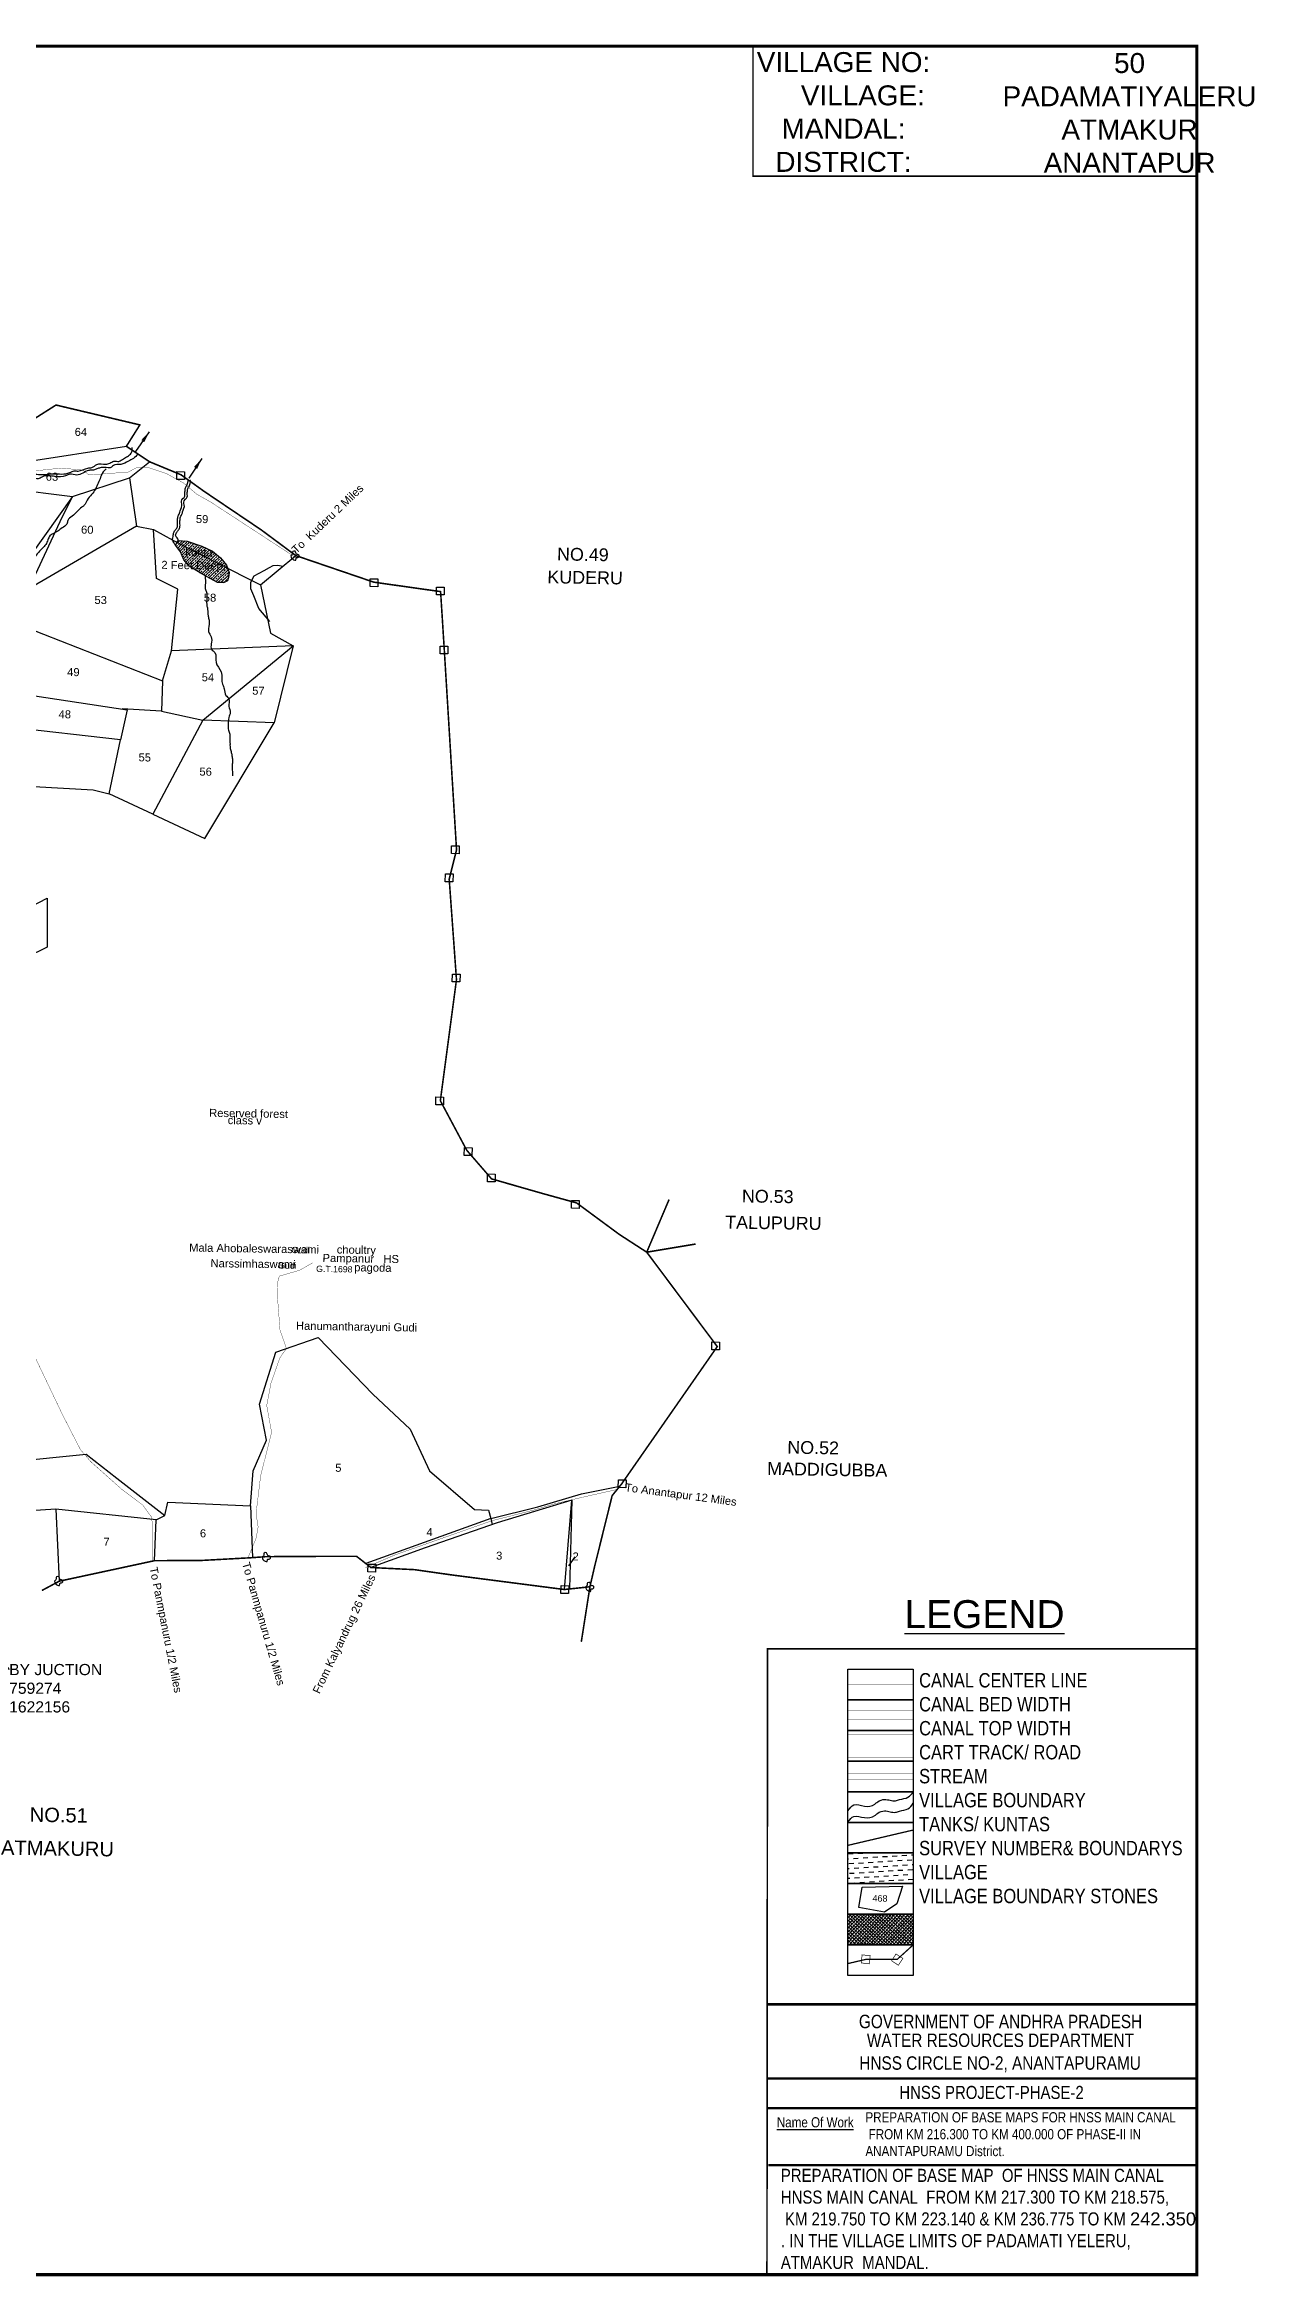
# Model space of a CAD drawing. Header units: feet. Extents: x 744761 to 763303, y 1620064 to 1627037.
# Drawn here: x 759523 to 763303, y 1620064 to 1627037 of the extents above; entities that cross this region are included whole.
import ezdxf
from ezdxf import colors
from ezdxf.entities.mleader import LeaderData, LeaderLine
from ezdxf.enums import TextEntityAlignment as Align
from ezdxf.math import Vec2, Vec3

# ---------------------------------------------------------------- set-up
doc = ezdxf.new("R2010")
doc.units = ezdxf.units.FT
doc.header["$LTSCALE"] = 15
doc.header["$MEASUREMENT"] = 0
doc.linetypes.add('ACAD_ISO02W100', pattern=[15, 12, -3])
doc.linetypes.add('HIDDEN2', pattern=[0.1875, 0.125, -0.0625])
for name, color, linetype in [('CANAL1', 7, 'Continuous'), ('CRDS STONES', 7, 'Continuous'), ('CSMark', 72, 'Continuous'), ('FRAME 025', 7, 'Continuous'), ('HILL', 17, 'Continuous'), ('PAPER SIZE', 10, 'Continuous'), ('PLOT', 7, 'Continuous'), ('PLOT NO', 7, 'Continuous'), ('ROADS', 6, 'Continuous'), ('TABLE', 7, 'Continuous'), ('tank', 4, 'Continuous'), ('TANKS-STREAM', 4, 'Continuous'), ('TEXT', 1, 'Continuous'), ('text2', 7, 'Continuous'), ('TITLEBLOCK', 7, 'Continuous'), ('VILLAGE', 30, 'Continuous'), ('VILLAGE STONES', 240, 'Continuous')]:
    doc.layers.add(name, color=color, linetype=linetype)
doc.layers.add('VILLAGE BOUNDRY', color=5, linetype='HIDDEN2', lineweight=100)
doc.styles.add('A', font='arial.ttf')
doc.styles.add('ARIALN', font='ARIALN.TTF')
doc.styles.get("Standard").update_dxf_attribs({"font": 'arial.ttf'})
doc.linetypes.add('DOTS', pattern='A,1e-06,-3,["●",Standard,S=3,R=0,X=-1.25,Y=-1.25],-3', length=6.000001)
doc.dimstyles.get("Standard").update_dxf_attribs({"dimtxt": 0.18, "dimasz": 0.18, "dimexe": 0.18, "dimexo": 0.0625, "dimgap": 0.09, "dimtad": 0, "dimtih": 1, "dimtoh": 1, "dimdec": 4, "dimzin": 0, "dimdsep": 46, "dimtxsty": 'Standard', "dimcen": 0.09, "dimadec": 0, "dimazin": 0, "dimtfac": 1, "dimtdec": 4, "dimtofl": 0, "dimtmove": 0, "dimatfit": 3, "dimfxl": 1, "dimtolj": 1, "dimtzin": 0, "dimarcsym": 0})
pattern_1 = [(44.0946023, (-7660.576, 49417.927), (-8.49638618, 8.76924333), []), (44.0946023, (-7651.943, 49417.791), (-8.49638618, 8.76924333), [6.105084086, -3.05254204])]

msp = doc.modelspace()

# ---------------------------------------------------------------- hatches: boundary and pattern name
at = {"layer": 'tank'}
h = msp.add_hatch(dxfattribs=at)
h.set_pattern_fill('DASH', color=256, scale=121.505087, angle=3.54054, style=0)
h.set_pattern_definition([(3.5405362, (-11250.077, -75745.31), (14.2212084, 16.09708578), [15.18813582, -15.18813582])])
h.paths.add_polyline_path([(762032.8, 1621386.5), (762236.9, 1621386.5), (762236.9, 1621290.8), (762032.8, 1621290.8)])
at = {"layer": 'TANKS-STREAM'}
h = msp.add_hatch(dxfattribs=at)
h.set_pattern_fill('ANSI33', color=256, scale=48.840673, angle=-0.9054, style=0)
h.set_pattern_definition(pattern_1)
h.paths.add_polyline_path([(759935.8, 1625481.6), (759931.2, 1625472.8), (759946.8, 1625452.4), (759957.5, 1625427.4), (759974.5, 1625406.7), (760008.7, 1625385.9), (760039.8, 1625369), (760063.2, 1625356.3), (760083.4, 1625356), (760093.6, 1625361), (760097.3, 1625371.9), (760099, 1625387.1), (760094.1, 1625401.1)])
h = msp.add_hatch(dxfattribs=at)
h.set_pattern_fill('ANSI33', color=256, scale=48.840673, angle=-0.9054, style=0)
h.set_pattern_definition(pattern_1)
h.paths.add_polyline_path([(760046.8, 1625454.3), (760013.7, 1625469.5), (759968.2, 1625485.8), (759938.8, 1625487.4), (759935.8, 1625481.6), (760094.1, 1625401.1), (760090.7, 1625410.8), (760072.5, 1625433.7)])
at = {"layer": 'VILLAGE', "linetype": 'Continuous'}
h = msp.add_hatch(dxfattribs=at)
h.set_pattern_fill('SACNCR', color=256, scale=81.610896, angle=1.53032, style=0)
h.set_pattern_definition([(46.53031993, (-11250.0766, -75745.3096), (-5.552641114, 5.263678017), []), (46.53031993, (-11244.6684, -75745.165), (-5.552641114, 5.263678017), [0, -7.651021475])])
h.paths.add_polyline_path([(762032.8, 1621195.2), (762236.9, 1621195.2), (762236.9, 1621099.5), (762032.8, 1621099.5)])

# ---------------------------------------------------------------- linework, layer by layer
at = {"layer": 'CANAL1', "color": 1, "linetype": 'HIDDEN2', "ltscale": 100, "const_width": 1}
msp.add_lwpolyline([(762032.8, 1621912.7), (762236.9, 1621912.7)], dxfattribs=at)
at = {"layer": 'CANAL1', "color": 5, "ltscale": 100, "const_width": 1}
for points in [[(762236.9, 1621832), (762032.8, 1621832)], [(762236.9, 1621802), (762032.8, 1621802)]]:
    msp.add_lwpolyline(points, dxfattribs=at)
at = {"layer": 'CANAL1', "color": 1, "ltscale": 100, "const_width": 1}
for points in [[(762236.9, 1621756.3), (762032.8, 1621756.3)], [(762236.9, 1621686.3), (762032.8, 1621686.3)]]:
    msp.add_lwpolyline(points, dxfattribs=at)
at = {"layer": 'CSMark', "color": 5, "const_width": 5}
msp.add_lwpolyline([(761781.5, 1622024.2), (763123.1, 1622024.2), (763123.1, 1620068.6), (761779.7, 1620068.7)], close=True, dxfattribs=at)
at = {"layer": 'FRAME 025', "lineweight": -3, "const_width": 8.16}
for points in [[(761779.9, 1620913.5), (763123.3, 1620913.5)], [(761779.7, 1620681.8), (763123.1, 1620681.8)], [(761779.7, 1620589.1), (763123.1, 1620589.1)], [(761784, 1620411), (763127.4, 1620411)]]:
    msp.add_lwpolyline(points, dxfattribs=at)
at = {"layer": 'HILL'}
msp.add_lwpolyline([(760225.8, 1625234), (760192.4, 1625275.1), (760176.3, 1625314.1), (760167.2, 1625336.3), (760167, 1625357.4), (760177.7, 1625377.4), (760208.6, 1625393.9), (760225.5, 1625403), (760237, 1625409.1), (760251.5, 1625410.7), (760267.1, 1625406.9)], dxfattribs=at)
at = {"layer": 'PAPER SIZE', "color": 5, "const_width": 10}
msp.add_lwpolyline([(744898.5, 1627031.8), (763123.1, 1627031.8), (763123.1, 1620068.6), (744898.5, 1620068.6)], close=True, dxfattribs=at)
at = {"layer": 'PLOT'}
for points in [[(759210.9, 1625674.5), (759609.8, 1625624.5), (759787.3, 1625683.7), (759850.6, 1625733.4)], [(759454.4, 1625731.9), (759778, 1625781.8)], [(759787.3, 1625683.7), (759810, 1625531.9), (759863.1, 1625522.2), (759922.8, 1625488.2), (760151.5, 1625371.9), (760197.1, 1625348.8), (760307.4, 1625440.3)], [(759810, 1625531.9), (759473.6, 1625336.4), (759570.9, 1625547), (759609.8, 1625624.5), (759351.8, 1625263.9), (759277, 1625204.3), (758957.2, 1625348.7), (758999.9, 1625453.4)], [(760197.1, 1625348.8), (760228.2, 1625197.5), (760299.3, 1625158.1), (759919.4, 1625142.6), (759938.5, 1625335), (759872.1, 1625368.7), (759863.1, 1625522.2)], [(759346.5, 1625202.2), (759413.2, 1625235.9), (759891.3, 1625048.7), (759919.4, 1625142.6)], [(759887.7, 1624954.2), (760016.8, 1624925.7), (760299.3, 1625158.1), (760239.5, 1624918), (760016.8, 1624925.7)], [(759891.3, 1625048.7), (759887.7, 1624954.2), (759765.1, 1624961)], [(759177.6, 1624926.5), (759418.7, 1624819.4), (759452.8, 1624712.5), (759488.8, 1624718.9), (759673.7, 1624708), (759724.3, 1624696.2), (759759.8, 1624864.7), (759411.1, 1624904), (759409.9, 1625014.3), (759780.2, 1624958.8), (759759.8, 1624864.7)], [(760016.8, 1624925.7), (759860.3, 1624631.8), (759724.3, 1624696.2)], [(759860.3, 1624631.8), (760023.5, 1624555.9), (760239.5, 1624918)], [(759014.7, 1624188.5), (759198.8, 1624065.3), (759397.4, 1624354.4), (759452.8, 1624329.7), (759530, 1624370.2), (759530.6, 1624217.2), (759399.2, 1624152.6), (759284.2, 1624052.1), (759198.8, 1624065.3)], [(760166.2, 1622471.1), (760174.3, 1622580.6), (760216.2, 1622676.4), (760194.2, 1622789.2), (760244.6, 1622951.3), (760377, 1622997.6), (760547.9, 1622819.8), (760664.4, 1622711.1), (760724.8, 1622580.7), (760865.9, 1622459.8), (760909.5, 1622457.5), (760916.5, 1622431.1), (760526, 1622291)], [(759090.8, 1622586.6), (759414.2, 1622609.1), (759652.5, 1622632.2), (759748.3, 1622557.4), (759898.5, 1622440.6), (759907.4, 1622482.5), (760166.2, 1622471.1), (760171.8, 1622309.2)], [(759558, 1622461.2), (759332.5, 1622446), (759303.8, 1622478.7), (759221, 1622402.4), (759090.8, 1622586.6)], [(759871.6, 1622427.4), (759558, 1622461.2), (759568.1, 1622235.6)], [(761169.8, 1622489.2), (760936.4, 1622418.1)], [(761146.6, 1622209.7), (761169.8, 1622489.2), (761162.5, 1622211.4)], [(759866.1, 1622299.8), (759871.6, 1622427.4), (759898.5, 1622440.6)], [(760936.4, 1622418.1), (760711.7, 1622340.2), (760542.1, 1622278.4)], [(760916.5, 1622431.1), (760921.4, 1622412.9)]]:
    msp.add_lwpolyline(points, dxfattribs=at)
at = {"layer": 'PLOT NO'}
for points in [[(762032.8, 1621960.5), (762236.9, 1621960.5), (762236.9, 1621864.8), (762032.8, 1621864.8)], [(762032.8, 1621864.8), (762236.9, 1621864.8), (762236.9, 1621769.2), (762032.8, 1621769.2)], [(762032.8, 1621769.2), (762236.9, 1621769.2), (762236.9, 1621673.5), (762032.8, 1621673.5)], [(762032.8, 1621673.5), (762236.9, 1621673.5), (762236.9, 1621577.8), (762032.8, 1621577.8)], [(762032.8, 1621577.8), (762236.9, 1621577.8), (762236.9, 1621482.2), (762032.8, 1621482.2)], [(762032.8, 1621482.2), (762236.9, 1621482.2), (762236.9, 1621386.5), (762032.8, 1621386.5)], [(762032.8, 1621386.5), (762236.9, 1621386.5), (762236.9, 1621290.8), (762032.8, 1621290.8)], [(762032.8, 1621290.8), (762236.9, 1621290.8), (762236.9, 1621195.2), (762032.8, 1621195.2)], [(762032.8, 1621195.2), (762236.9, 1621195.2), (762236.9, 1621099.5), (762032.8, 1621099.5)], [(762032.8, 1621099.5), (762236.9, 1621099.5), (762236.9, 1621003.8), (762032.8, 1621003.8)]]:
    msp.add_lwpolyline(points, close=True, dxfattribs=at)
msp.add_lwpolyline([(762067, 1621216.5), (762077.5, 1621279.6), (762203.4, 1621282.4), (762185.2, 1621227.1), (762147.2, 1621201.8), (762067, 1621216.5)], dxfattribs=at)
at = {"layer": 'PLOT NO', "color": 4}
for points in [[(762032.8, 1621518.6), (762051.6, 1621536.7), (762084.3, 1621532.8), (762116.4, 1621538.9), (762125.8, 1621546.6), (762147.4, 1621553.9), (762164.4, 1621551.1), (762181.2, 1621549.3), (762193.9, 1621553.4), (762220.3, 1621560.5), (762236.9, 1621577.8)], [(762032.8, 1621482.8), (762051.6, 1621500.8), (762084.3, 1621497), (762116.4, 1621503.1), (762125.8, 1621510.7), (762147.4, 1621518.1), (762164.4, 1621515.3), (762181.2, 1621513.5), (762193.9, 1621517.6), (762220.3, 1621524.7), (762236.9, 1621542)]]:
    msp.add_spline(points, degree=3, dxfattribs=at)
at = {"layer": 'ROADS', "linetype": 'DOTS', "ltscale": 0.5, "const_width": 1}
for points in [[(760307.9, 1625433.6), (760250, 1625471.4), (760170.1, 1625523.6), (760041.3, 1625607.7), (759997.8, 1625632.1), (759957.5, 1625666.5), (759904.2, 1625696), (759843, 1625716.5), (759810.4, 1625715.3), (759783.9, 1625701.3), (759660.8, 1625692.1), (759641.9, 1625708.4), (759569.8, 1625713.2), (759434.9, 1625699), (759318.4, 1625714.5), (759250.5, 1625745.1), (759199.8, 1625786.9), (759155.9, 1625847.7), (759100.6, 1625892.5), (759019.2, 1625933.7), (758996.3, 1625945.3), (758980.6, 1625953.3)], [(759461, 1623001.8), (759579.3, 1622754.1), (759634.4, 1622646.8), (759667.1, 1622608.8), (759714.2, 1622566.8), (759765.3, 1622521.3), (759829, 1622473.7), (759856.6, 1622435.9), (759860, 1622407.6), (759859.6, 1622298.4)], [(762032.8, 1621615.7), (762236.9, 1621615.7)]]:
    msp.add_lwpolyline(points, dxfattribs=at)
at = {"layer": 'ROADS', "linetype": 'HIDDEN2', "ltscale": 10, "const_width": 1}
for points in [[(760359.8, 1623230.2), (760319.2, 1623207.3), (760256.7, 1623189.1), (760252.4, 1623179.1), (760249.7, 1623154.5), (760250.6, 1623117.8), (760258.1, 1623020.2), (760269.7, 1622987.1), (760278.1, 1622963), (760257.6, 1622933.5), (760229.8, 1622854.5), (760216.6, 1622784.6), (760225.5, 1622735.5), (760231.8, 1622700.7), (760211.6, 1622620.7), (760197.6, 1622565.2), (760187.7, 1622484.2), (760183.2, 1622446.8), (760189.7, 1622405.6), (760183.5, 1622370.3), (760157.8, 1622308.4)], [(760918.4, 1622424.1), (761050.7, 1622457.8), (761120.5, 1622478.6), (761189.8, 1622494.9), (761309.3, 1622521.9)], [(760525.1, 1622278.2), (760617.7, 1622317.9), (760894.3, 1622415.6), (760918.4, 1622424.1)], [(762032.8, 1621635.7), (762236.9, 1621635.7)]]:
    msp.add_lwpolyline(points, dxfattribs=at)
at = {"layer": 'TANKS-STREAM'}
msp.add_lwpolyline([(759938.8, 1625487.4), (759968.2, 1625485.8), (760013.7, 1625469.5), (760046.8, 1625454.3), (760072.5, 1625433.7), (760090.7, 1625410.8), (760099, 1625387.1), (760097.3, 1625371.9), (760093.6, 1625361), (760083.4, 1625356), (760063.2, 1625356.3), (760039.8, 1625369), (760008.7, 1625385.9), (759974.5, 1625406.7), (759957.5, 1625427.4), (759946.8, 1625452.4), (759931.2, 1625472.8), (759938.8, 1625487.4)], dxfattribs=at)
for points in [[(755759.2, 1624182.6), (755788, 1624188.8), (755797.7, 1624193.6), (755801.2, 1624204.3), (755802.9, 1624230.7), (755804.5, 1624244.5), (755808.7, 1624268.9), (755810.6, 1624290.2), (755815.2, 1624308.4), (755816.4, 1624329.2), (755822.7, 1624352.3), (755822.4, 1624369), (755829, 1624411.5), (755846.5, 1624439.5), (755855.7, 1624458.2), (755858.1, 1624470.1), (755894.6, 1624540.9), (755901.4, 1624560.8), (755902.7, 1624577.2), (755913.3, 1624612.6), (755917.9, 1624629.3), (755926.9, 1624651.2), (755937.2, 1624657.3), (755949.5, 1624662.7), (755958.5, 1624666.4), (755967.7, 1624668.4), (755987.7, 1624672.7), (755999.1, 1624677.9), (756009.7, 1624680.7), (756031.6, 1624686.9), (756044.5, 1624684.5), (756060.5, 1624686.2), (756070.5, 1624686.3), (756084.2, 1624684.2), (756092.8, 1624681.6), (756109, 1624680.6), (756134.3, 1624676.1), (756150.3, 1624678), (756158.1, 1624680.6), (756171.4, 1624682.5), (756188.1, 1624699), (756240.3, 1624712.6), (756256.1, 1624702.8), (756265.7, 1624698.9), (756276.3, 1624670.4), (756281.2, 1624653.9), (756289.6, 1624646.4), (756296, 1624641.7), (756307.3, 1624638.5), (756318.8, 1624634.6), (756334.1, 1624631.1), (756342.8, 1624630.7), (756356.8, 1624631.5), (756379.8, 1624629.8), (756394.1, 1624631), (756396.8, 1624631.4), (756448.4, 1624646.6), (756455.3, 1624652.9), (756459.2, 1624664.6), (756477.3, 1624677.9), (756483.5, 1624691.7), (756494.9, 1624696.8), (756503.1, 1624706.4), (756514.1, 1624717.8), (756524, 1624727.1), (756532.8, 1624754.7), (756536.6, 1624773), (756542.2, 1624782), (756545.7, 1624797.9), (756549.1, 1624812.7), (756564.3, 1624829.4), (756568.5, 1624838.5), (756581.1, 1624844.6), (756594.7, 1624856.9), (756605.4, 1624864.6), (756618, 1624874.1), (756624.6, 1624884), (756631.9, 1624898.4), (756646.6, 1624909), (756665.4, 1624921.1), (756694.7, 1624923.1), (756699.1, 1624926.3), (756707.8, 1624928.3), (756720.6, 1624922.5), (756727, 1624916.2), (756734.7, 1624907.7), (756746.9, 1624892.1), (756750.5, 1624883.1), (756753.6, 1624872.8), (756757.3, 1624864.7), (756769.7, 1624851), (756778.8, 1624837.2), (756796, 1624831.3), (756810, 1624828.6), (756821.3, 1624827.6), (756834.8, 1624826.6), (756860.7, 1624824.3), (756871.5, 1624825.5), (756877.2, 1624827.8), (756886.7, 1624830.9), (756896.2, 1624832.6), (756921.6, 1624846.4), (756937.9, 1624852.9), (756955.3, 1624862.8), (756979.6, 1624878.6), (757000.3, 1624888.8), (757021, 1624896), (757051.8, 1624906.2), (757077.1, 1624919.3), (757089.1, 1624922.6), (757103.7, 1624924.5), (757131, 1624927.6), (757132.1, 1624927.6), (757160.7, 1624918.4), (757177.3, 1624912), (757219.9, 1624906.4), (757232.5, 1624904.1), (757270.3, 1624901.9), (757280.3, 1624901.7), (757305.9, 1624913.4), (757312.1, 1624917.1), (757329.1, 1624931.4), (757337.1, 1624955.7), (757348.4, 1624968.5), (757356.9, 1624975.1), (757369, 1624994.1), (757381.4, 1625007.6), (757389.6, 1625015.1), (757396.8, 1625038.8), (757412, 1625052.8), (757418.9, 1625060.2), (757423.8, 1625071.6), (757433.1, 1625078.6), (757443, 1625080.1), (757452.2, 1625082.7), (757464.1, 1625084.9), (757473.7, 1625084.8), (757485.5, 1625081.2), (757496, 1625079), (757511, 1625080.1), (757526.9, 1625079.2), (757539.8, 1625075.9), (757552, 1625073.3), (757570, 1625072.4), (757609.8, 1625062.2), (757628.9, 1625061.6), (757656.8, 1625068.3), (757679, 1625071), (757690.2, 1625073.5), (757724.5, 1625093.3), (757754.3, 1625105.8), (757766.7, 1625118.5), (757787.6, 1625126.3), (757810.8, 1625134.4), (757828.6, 1625144), (757852.2, 1625162.5), (757879.5, 1625170.9), (757895.9, 1625179.5), (757909.3, 1625187.1), (757922.3, 1625190.3), (757937.8, 1625202.6), (757952, 1625202.7), (757980.8, 1625213.1), (758004, 1625214), (758017.8, 1625211.7), (758039.2, 1625208.7), (758052.5, 1625210.5), (758073.1, 1625204.1), (758082.5, 1625197.1), (758084.1, 1625187.3), (758081.1, 1625171), (758079.9, 1625161.9), (758086.2, 1625147.5), (758086.3, 1625135), (758080.9, 1625118.8), (758081.8, 1625107.5), (758081.8, 1625089.5), (758079.3, 1625077), (758093.1, 1625049.4), (758094.3, 1625016.1), (758106.6, 1624998), (758110.8, 1624982.3), (758118.1, 1624975.7), (758130.6, 1624965.3), (758143, 1624954.8), (758144.5, 1624945.2), (758147.1, 1624933.3), (758151.7, 1624926.4), (758164.8, 1624917.8), (758170.8, 1624909.2), (758175.7, 1624896.9), (758184.2, 1624876.7), (758202.4, 1624867.9), (758211.6, 1624866.1), (758226.7, 1624852.6), (758237.7, 1624842.3), (758249.1, 1624843.6), (758266.6, 1624833.8), (758281.8, 1624826.8), (758292.5, 1624819.9), (758309.1, 1624816.2), (758332.9, 1624813.4), (758345.4, 1624811.2), (758364, 1624804.5), (758376.9, 1624800.9), (758391.6, 1624806.7), (758407.9, 1624810.6), (758420.4, 1624826.7), (758444, 1624819.4), (758452.1, 1624814.8), (758472, 1624807), (758484.8, 1624802.8), (758491.2, 1624799.3), (758499.7, 1624794.4), (758512.5, 1624792.8), (758522.1, 1624795.4), (758537, 1624792.8), (758544.8, 1624794.4), (758556.5, 1624798.6), (758569.1, 1624820.4), (758578.7, 1624826.1), (758587.6, 1624849.5), (758590.5, 1624861.7), (758608.5, 1624881.5), (758616.9, 1624897.3), (758621.9, 1624912.8), (758637.5, 1624931.9), (758651.9, 1624960.4), (758668.4, 1624970.3), (758676.2, 1624990.9), (758693.1, 1625006.2), (758702.9, 1625023.7), (758711.2, 1625037.2), (758732.8, 1625062.2), (758749, 1625079.9), (758754.1, 1625098.1), (758758.6, 1625106.9), (758770.2, 1625127.8), (758785, 1625141.4), (758801.6, 1625176.4), (758812.2, 1625184.7), (758822.8, 1625204.9), (758827, 1625216.8), (758842, 1625241.3), (758844.3, 1625255.2), (758850.9, 1625265.6), (758869.7, 1625287.6), (758876.5, 1625307.2), (758878.8, 1625324.4), (758890.2, 1625339.9), (758896.9, 1625354), (758901.6, 1625372.6), (758907.3, 1625388.1), (758921.4, 1625401.8), (758921.5, 1625424.8), (758937.8, 1625447.3), (758955.8, 1625466.3), (758968.3, 1625485.8), (758987.9, 1625499.8), (759001.3, 1625526.3), (759020.3, 1625545.7), (759030.4, 1625560.8), (759038.1, 1625570.2), (759049.1, 1625581.9), (759063.5, 1625591.5), (759076.7, 1625603.5), (759084.7, 1625617.7), (759098.8, 1625629), (759111.9, 1625640.6), (759118.2, 1625649.4), (759139.1, 1625657.8), (759160.8, 1625674.8), (759171.2, 1625682.3), (759188.7, 1625697.7), (759207.2, 1625704.2), (759214.6, 1625703.3), (759229.9, 1625704.6), (759279.6, 1625707.2), (759304.3, 1625703.7), (759325.7, 1625702.4), (759354.6, 1625702.9), (759378.8, 1625703.2), (759392.3, 1625702), (759407.3, 1625699.7), (759423.5, 1625697.8), (759434.4, 1625699), (759454.9, 1625694.6), (759480.7, 1625695.5), (759493.6, 1625695), (759503.5, 1625693.8), (759524.2, 1625694.1), (759548.4, 1625695.8), (759601.5, 1625699.7), (759614.8, 1625704.9), (759627, 1625704.4), (759657.6, 1625713.8), (759670.5, 1625715.3), (759685.6, 1625724.9), (759713.5, 1625725.8), (759726.2, 1625729.3), (759738.5, 1625734.9), (759754.8, 1625734.7), (759769.2, 1625742.9), (759781.5, 1625750.2), (759793.2, 1625760.2), (759796.6, 1625778.5)], [(759814.3, 1625757.6), (759799.8, 1625743.7), (759784.6, 1625735.5), (759760.3, 1625725.1), (759737.3, 1625721.8), (759731.9, 1625716.9), (759708.7, 1625715.8), (759698.9, 1625715.3), (759688.4, 1625711.9), (759678.2, 1625708.2), (759664.2, 1625706.7), (759659.8, 1625706.1), (759623.1, 1625691.8), (759601.2, 1625694.8), (759588, 1625689.4), (759555, 1625687.2), (759515.4, 1625686.4), (759502, 1625679.8), (759484.5, 1625683.9), (759469, 1625684.7), (759458.3, 1625684), (759428.8, 1625690.8), (759404.4, 1625688.8), (759374.2, 1625697.3), (759346.7, 1625698), (759308.8, 1625695.6), (759255.6, 1625696.2), (759238.9, 1625695), (759216.6, 1625694.4), (759188.2, 1625685.1), (759175.9, 1625677.9), (759158, 1625663.2), (759148.3, 1625652.3), (759131.2, 1625643.4), (759123.8, 1625626), (759102.3, 1625615.7), (759092, 1625606.3), (759087.1, 1625594.2), (759070, 1625584.7), (759056.5, 1625570.1), (759045.7, 1625559.7), (759038.7, 1625551.4), (758994.5, 1625494.5), (758985.2, 1625480.2), (758969.8, 1625469.1), (758958.1, 1625451), (758944.9, 1625433), (758932.4, 1625411.2), (758922.8, 1625375.7), (758915, 1625365.2), (758903.3, 1625347.2), (758891.4, 1625319.6), (758879, 1625302.4), (758871.9, 1625285), (758859.9, 1625248), (758852.9, 1625234.5), (758841.9, 1625214.2), (758823.4, 1625197.8), (758818.5, 1625175.8), (758803.8, 1625159.4), (758791.4, 1625142.9), (758758.5, 1625083.1), (758742, 1625053), (758729.6, 1625033.4), (758711.7, 1625009.4), (758697.1, 1624997.5), (758669.2, 1624961.5), (758657.6, 1624947.3), (758641.1, 1624912.7), (758629.5, 1624902.2), (758618.6, 1624885), (758610.7, 1624866.1), (758601.4, 1624851.8), (758590.1, 1624821.2), (758571.6, 1624800.2), (758563.9, 1624792), (758551.6, 1624786.1), (758541.7, 1624785.5), (758531.1, 1624785.7), (758521.2, 1624784.3), (758502.9, 1624782.3), (758490.8, 1624785.5), (758472.7, 1624789.6), (758462.9, 1624793.6), (758450.8, 1624802.1), (758428.9, 1624808.5), (758415.2, 1624804.2), (758408.8, 1624787.6), (758394.2, 1624776.4), (758393.9, 1624757.5), (758391.3, 1624733.2), (758388.9, 1624725.7), (758379.3, 1624695.5), (758382, 1624675.7), (758365, 1624615.6), (758358.3, 1624573.9), (758355.8, 1624560.3), (758344.8, 1624538.5), (758340.8, 1624522.6), (758324.3, 1624488.7), (758317.1, 1624463), (758304, 1624453.4), (758292.3, 1624433.8), (758277.6, 1624417.4), (758248.4, 1624394.3), (758238.8, 1624371.8), (758222.2, 1624368.8), (758217.8, 1624358.2), (758208, 1624347.7), (758198.8, 1624336.7), (758185.3, 1624324.1), (758166.5, 1624316.5), (758158.3, 1624300.6), (758148, 1624295.5), (758138.3, 1624287.6), (758131.8, 1624282.4), (758109.3, 1624273.7), (758099.1, 1624265.9), (758082.9, 1624252.3), (758076.9, 1624247.1), (758068.3, 1624238.1), (758060.1, 1624228.7), (758049.3, 1624217.7), (758042.7, 1624204.5), (758029.2, 1624200.6), (758018.8, 1624183.8), (758010.7, 1624180.7), (758009.5, 1624172.2), (758002.5, 1624165.9), (757981.3, 1624140.2), (757979.5, 1624126.3), (757969.8, 1624118.5), (757955.1, 1624101.2), (757948.5, 1624088), (757942.5, 1624075.3), (757934.3, 1624067.4), (757927.8, 1624058.5), (757918.4, 1624040.8), (757903.7, 1624022.4), (757897.1, 1624013.5), (757882.8, 1623985.5), (757874.1, 1623971.8), (757866.4, 1623954.8), (757859.2, 1623937.9), (757851.5, 1623927.9), (757851.7, 1623908.4), (757846.7, 1623894.7), (757838, 1623881.5), (757825.7, 1623848.7), (757824.2, 1623819.9), (757822.5, 1623810.9), (757814.9, 1623801.5), (757814.6, 1623785), (757812.6, 1623758.4), (757809.2, 1623744), (757819.7, 1623704.6), (757815.7, 1623685.5), (757816.6, 1623674.3), (757822.1, 1623654.5), (757822.2, 1623629), (757825.2, 1623612.9), (757829.2, 1623596.4), (757832.5, 1623574.3), (757835, 1623563.1), (757839.1, 1623550.8), (757833.6, 1623506.1), (757831.2, 1623492.3), (757825.7, 1623480.2), (757808.3, 1623455.4), (757797.4, 1623440.7), (757790.3, 1623432.8), (757774.8, 1623399.7), (757765.1, 1623391.8), (757758.6, 1623383.4), (757750.4, 1623371.3), (757735.2, 1623356.1), (757720.1, 1623340.9), (757708.6, 1623324.1), (757696.6, 1623307.2), (757680.3, 1623289.4), (757666.5, 1623257.9), (757663, 1623241.4), (757649.5, 1623229.9), (757640.8, 1623216.7), (757634.7, 1623201.4), (757608.6, 1623171.5), (757605.2, 1623156.1), (757594.2, 1623136.5), (757589.8, 1623127.6), (757578.4, 1623115), (757576.1, 1623103.3), (757562, 1623087), (757550.9, 1623064.5), (757532.9, 1623039.2), (757528.9, 1623025.4), (757510.9, 1622995.9), (757501.2, 1622990.2), (757481.8, 1622977.7), (757466.7, 1622963.6), (757453.2, 1622951.5), (757448.7, 1622943.9), (757444.2, 1622927), (757433.9, 1622913.8), (757423.4, 1622891.6), (757414.1, 1622876.9), (757409.3, 1622846.1), (757400.4, 1622820.6), (757396.5, 1622807.9), (757391.3, 1622786.2), (757386.7, 1622766.7), (757387.9, 1622741.6), (757383.2, 1622708.7), (757381.7, 1622684.2), (757383.5, 1622662.9), (757387.4, 1622638.3), (757393.6, 1622624.9), (757400.1, 1622599.8), (757402.4, 1622576.9), (757377.8, 1622569.8), (757366.6, 1622573.7), (757342.1, 1622574.1), (757329.2, 1622568.5), (757304.6, 1622560.9), (757289.2, 1622536.3), (757263.3, 1622518.6), (757241.1, 1622496), (757223.8, 1622481.4), (757199.1, 1622470.1), (757170.2, 1622462), (757129.8, 1622469), (757121.2, 1622499), (757121.5, 1622546.9), (757112, 1622551.8), (757111.1, 1622552.4), (757094, 1622547.3), (757070.1, 1622549.8), (757054, 1622545.8), (757033.1, 1622540.8), (757004.2, 1622530.1), (756985.5, 1622527.7), (756965, 1622512.1), (756935.5, 1622499.2), (756917.6, 1622483.5), (756897.1, 1622466.3), (756876.6, 1622448), (756770.5, 1622401), (756762.3, 1622388.5), (756745, 1622384.8), (756729.5, 1622372.5), (756698.1, 1622365), (756686, 1622351.9), (756666.5, 1622338.3), (756658.4, 1622333.1), (756658.9, 1622319.2), (756657.4, 1622307.2), (756659.7, 1622289.3), (756661.4, 1622266.7), (756663, 1622246.1), (756669.3, 1622220.8), (756676.3, 1622202.1), (756685.9, 1622175.1), (756688.2, 1622156.4), (756704.6, 1622140.9), (756714.8, 1622113.5), (756719.3, 1622102.2), (756726.2, 1622078.2), (756735.2, 1622059.5), (756746.1, 1622036.1), (756760.9, 1622006)], [(759714.8, 1625711.6), (759703.5, 1625698.5), (759695.8, 1625680.2), (759692, 1625671.4), (759673, 1625635.6), (759658.7, 1625618.9), (759645.1, 1625596.3), (759638.4, 1625591.2), (759608.5, 1625563), (759595, 1625549.9), (759591.9, 1625538.9), (759576.9, 1625526.7), (759564.2, 1625516.6), (759538.9, 1625501.5), (759532.8, 1625489.4), (759525.9, 1625474.8), (759516.1, 1625463.9), (759503.4, 1625450.1), (759489.1, 1625433.4), (759473.2, 1625409.3), (759448.8, 1625358.2), (759435, 1625323), (759428.2, 1625312.1), (759410.8, 1625282.9), (759399.5, 1625268.3), (759391.1, 1625247.1), (759381.9, 1625228.1), (759375, 1625209.8), (759352.3, 1625179.4), (759343.9, 1625161.2), (759337.8, 1625148), (759317.3, 1625111.5), (759309.6, 1625094.7), (759296.9, 1625077.9), (759280.3, 1625058.3), (759271.2, 1625040.1), (759266.5, 1625026.1), (759252.9, 1625005), (759246.1, 1624993.3), (759217.5, 1624956.9), (759212.9, 1624944.5), (759197.5, 1624911), (759195.7, 1624887.5), (759185.1, 1624869.2), (759180.5, 1624856.8), (759178.7, 1624840.6), (759170.2, 1624812), (759166.2, 1624795.2), (759160.9, 1624783.5)], [(759931.2, 1625472.8), (759925.9, 1625481.4), (759922.8, 1625488.2), (759924.7, 1625504.4), (759927.3, 1625514.9), (759933.8, 1625523.6), (759937.9, 1625533.9), (759938, 1625542.6), (759938.2, 1625555), (759940.8, 1625566.5), (759944.3, 1625572.8), (759946.5, 1625579.7), (759951.5, 1625602), (759949.8, 1625610.3), (759960.7, 1625626.3), (759960.9, 1625634), (759961.6, 1625646), (759962.5, 1625652.2), (759968.3, 1625662.6), (759969.9, 1625677.6), (759969.4, 1625676.9)], [(760024.2, 1625377.4), (760024.6, 1625348.3), (760024.5, 1625337.2), (760028.8, 1625325.9), (760029.3, 1625313.3), (760029.1, 1625298.4), (760028.9, 1625288.7), (760031, 1625276.7), (760032.3, 1625265.5), (760032.9, 1625256.6), (760034.9, 1625244.6), (760037, 1625232.7), (760034.3, 1625205.9), (760038.6, 1625194.7), (760043, 1625186.4), (760043.3, 1625164.1), (760044, 1625147.7), (760054.9, 1625137.1), (760058.1, 1625106.5), (760074.1, 1625076.8), (760076, 1625055.9), (760078.7, 1625038), (760083.7, 1625023.7), (760089.3, 1625003.5), (760098.2, 1624992.7), (760098.5, 1624969.1), (760102.6, 1624949.7), (760097.9, 1624934.1), (760096.1, 1624910.6), (760095.9, 1624898.7), (760100.1, 1624885.2), (760101.4, 1624871.8), (760101.8, 1624850.9), (760102.4, 1624837.5), (760105.9, 1624824.8), (760108, 1624814.3), (760109.3, 1624802.4), (760109, 1624788.3), (760108.8, 1624774.8), (760109.4, 1624765.2), (760110, 1624751.7)]]:
    msp.add_spline(points, degree=3, dxfattribs=at)
msp.add_open_spline([(759938.8, 1625487.4), (759939.3, 1625488.2), (759941.1, 1625493), (759928.7, 1625499.9), (759934.3, 1625512.8), (759941.7, 1625520.3), (759946, 1625530.2), (759945.3, 1625541), (759945.3, 1625551.9), (759946.9, 1625562.5), (759952.1, 1625569.8), (759954.8, 1625582), (759962.1, 1625594.2), (759953.8, 1625611.5), (759969.9, 1625619), (759967.7, 1625632.7), (759969, 1625640.9), (759969.5, 1625651.8), (759976.9, 1625656.8), (759980.2, 1625678.8), (759977, 1625674.2), (759976.8, 1625674)], degree=3, knots=[20.666271, 20.666271, 20.666271, 20.666271, 23.690288, 37.889328, 49.016714, 60.117556, 71.400241, 80.387778, 93.094284, 105.129801, 112.478606, 119.930167, 143.344206, 152.009659, 171.829539, 179.702925, 192.006642, 198.390231, 210.660419, 226.031565, 226.893513, 226.893513, 226.893513, 226.893513], dxfattribs=at)
at = {"layer": 'text2'}
for points in [[(760916.5, 1622431.1), (761063.6, 1622468.1), (761200.5, 1622508.5), (761319.9, 1622532.5)], [(761179.7, 1622312.2), (761159.1, 1622283.8)]]:
    msp.add_lwpolyline(points, dxfattribs=at)
at = {"layer": 'VILLAGE BOUNDRY', "lineweight": -2, "ltscale": 15, "const_width": 4.88}
for points in [[(759473.4, 1625857), (759558.1, 1625910.7), (759820.1, 1625848.6), (759778, 1625781.8), (759850.6, 1625733.4), (759949, 1625692.6), (760020.5, 1625641.2), (760199.8, 1625520.3), (760307.4, 1625440.3), (760551.1, 1625357.2), (760759.9, 1625327.7), (760771.4, 1625146.1), (760809.7, 1624520.7), (760786.8, 1624429.1), (760809.5, 1624115.4), (760759.1, 1623736.9), (760841.7, 1623582.1), (760919.2, 1623492.7), (761084.1, 1623445.5), (761185, 1623417.6), (761318.2, 1623319.3), (761404, 1623263.7), (761404, 1623263.7), (761624.4, 1622968.8), (761325.2, 1622539.1), (761296, 1622503.1), (761241.3, 1622282.3), (761226.5, 1622218.2), (761226.5, 1622218.2), (761146.6, 1622209.7), (760797.1, 1622254.9), (760678.7, 1622271.7), (760542.1, 1622278.4), (760497.2, 1622313.5), (760330, 1622313.1), (760212.7, 1622312.3), (760171.8, 1622309.2), (760012.9, 1622300.5), (759866.1, 1622299.8), (759568.1, 1622235.6), (759514.1, 1622206.7)], [(759473.4, 1625857), (759558.1, 1625910.7), (759820.1, 1625848.6), (759778, 1625781.8), (759850.6, 1625733.4), (759949, 1625692.6), (760020.5, 1625641.2), (760199.8, 1625520.3), (760307.4, 1625440.3), (760551.1, 1625357.2), (760759.9, 1625327.7), (760771.4, 1625146.1), (760809.7, 1624520.7), (760786.8, 1624429.1), (760809.5, 1624115.4), (760759.1, 1623736.9), (760841.7, 1623582.1), (760919.2, 1623492.7), (761084.1, 1623445.5), (761185, 1623417.6), (761318.2, 1623319.3), (761404, 1623263.7), (761404, 1623263.7), (761624.4, 1622968.8), (761325.2, 1622539.1), (761296, 1622503.1), (761241.3, 1622282.3), (761226.5, 1622218.2), (761226.5, 1622218.2), (761146.6, 1622209.7), (760797.1, 1622254.9), (760678.7, 1622271.7), (760542.1, 1622278.4), (760497.2, 1622313.5), (760330, 1622313.1), (760212.7, 1622312.3), (760171.8, 1622309.2), (760012.9, 1622300.5), (759866.1, 1622299.8), (759568.1, 1622235.6), (759514.1, 1622206.7)], [(761404, 1623263.7), (761473.9, 1623428.4)], [(761404, 1623263.7), (761556.6, 1623289.1)], [(761226.5, 1622218.2), (761199.6, 1622046.3)]]:
    msp.add_lwpolyline(points, dxfattribs=at)
at = {"layer": 'VILLAGE BOUNDRY'}
msp.add_lwpolyline([(761404, 1623263.7), (761404, 1623263.7)], dxfattribs=at)
at = {"layer": 'VILLAGE BOUNDRY', "linetype": 'ACAD_ISO02W100', "ltscale": 2, "const_width": 4}
for points in [[(762032.8, 1621410.3), (762236.9, 1621458.2)], [(762032.8, 1621040.9), (762089.3, 1621054.2), (762186.9, 1621054.2), (762236.9, 1621099.5)]]:
    msp.add_lwpolyline(points, dxfattribs=at)
at = {"layer": 'VILLAGE STONES', "color": 5, "const_width": 5}
msp.add_lwpolyline([(763123.1, 1627031.8), (761736.1, 1627031.8), (761736.1, 1626625.5), (763123.1, 1626625.5)], close=True, dxfattribs=at)
at = {"layer": 'VILLAGE STONES'}
for points in [[(759936.1, 1625702.7), (759960, 1625702.3), (759959.6, 1625677.9), (759935.7, 1625678.2)], [(760539.9, 1625367.8), (760563.8, 1625367.4), (760563.4, 1625343), (760539.5, 1625343.4)], [(760747.6, 1625342), (760771.5, 1625341.7), (760771.1, 1625317.2), (760747.2, 1625317.6)], [(760758.8, 1625157.7), (760782.8, 1625157.3), (760782.4, 1625132.9), (760758.4, 1625133.3)], [(760793.9, 1624533.4), (760817.8, 1624533), (760817.4, 1624508.6), (760793.5, 1624509)], [(760774.9, 1624445.8), (760798.9, 1624445.4), (760798.5, 1624421), (760774.5, 1624421.3)], [(760796.9, 1624132.8), (760820.8, 1624132.4), (760820.4, 1624108), (760796.5, 1624108.4)], [(760745.4, 1623748.7), (760769.3, 1623748.3), (760768.9, 1623723.9), (760745, 1623724.3)], [(760834.2, 1623590.5), (760858.1, 1623590.1), (760857.7, 1623565.7), (760833.8, 1623566.1)], [(760906.7, 1623508.3), (760930.6, 1623507.9), (760930.2, 1623483.5), (760906.3, 1623483.8)], [(761169.1, 1623425.5), (761193, 1623425.1), (761192.7, 1623400.7), (761168.7, 1623401.1)], [(761607.6, 1622983.3), (761631.5, 1622982.9), (761631.2, 1622958.5), (761607.2, 1622958.9)], [(761315.5, 1622552.7), (761339.5, 1622552.3), (761339.1, 1622527.9), (761315.2, 1622528.3)], [(760533.2, 1622289.1), (760557.2, 1622288.7), (760556.8, 1622264.3), (760532.9, 1622264.7)], [(761136.4, 1622221.9), (761160.4, 1622221.5), (761160, 1622197.1), (761136, 1622197.5)]]:
    msp.add_lwpolyline(points, close=True, dxfattribs=at)
at = {"layer": 'VILLAGE STONES', "const_width": 2.03}
for points in [[(762077, 1621068.2), (762102.3, 1621065.4), (762099.5, 1621040.1), (762074.3, 1621042.9)], [(762169.1, 1621049.5), (762182.9, 1621070.8), (762204.3, 1621057), (762190.5, 1621035.7)]]:
    msp.add_lwpolyline(points, close=True, dxfattribs=at)
at = {"layer": 'VILLAGE STONES'}
for points in [[(760291.6, 1625439.7), (760296.1, 1625444.1), (760298.2, 1625452.8), (760305, 1625453.7), (760309.8, 1625444.8), (760317.5, 1625441.8), (760314, 1625434), (760309.6, 1625434.1), (760307, 1625426.3), (760300.7, 1625427.4), (760294.4, 1625432.4), (760291.6, 1625439.7)], [(760202.1, 1622310.6), (760206.6, 1622314.9), (760208.7, 1622323.6), (760215.5, 1622324.5), (760220.3, 1622315.6), (760228, 1622312.6), (760224.5, 1622304.8), (760220.1, 1622304.9), (760217.5, 1622297.1), (760211.2, 1622298.2), (760204.9, 1622303.2), (760202.1, 1622310.6)], [(759553.2, 1622235.8), (759557.7, 1622240.2), (759559.8, 1622248.9), (759566.6, 1622249.8), (759571.4, 1622240.9), (759579.1, 1622237.9), (759575.6, 1622230.1), (759571.2, 1622230.2), (759568.6, 1622222.4), (759562.3, 1622223.5), (759556, 1622228.5), (759553.2, 1622235.8)], [(761212.7, 1622217.4), (761217.2, 1622221.7), (761219.3, 1622230.5), (761226.2, 1622231.4), (761230.9, 1622222.5), (761238.7, 1622219.4), (761235.1, 1622211.7), (761230.7, 1622211.8), (761228.2, 1622204), (761221.8, 1622205.1), (761215.6, 1622210), (761212.7, 1622217.4)]]:
    msp.add_spline(points, degree=3, dxfattribs=at)

# ---------------------------------------------------------------- texts
at = {"layer": 'PLOT NO'}
for s, height, rotation, p in [('64', 25, 359.0946, (759635.9, 1625826.6)), ('63', 25, 359.0946, (759545.5, 1625686.7)), ('60', 25, 359.0946, (759655.9, 1625521.2)), ('59', 25, 359.0946, (760014.7, 1625554.4)), ('58', 25, 359.0946, (760039.4, 1625308.9)), ('53', 25, 359.0946, (759697.7, 1625301.5)), ('49', 25, 359.0946, (759612.4, 1625076.3)), ('54', 25, 359.0946, (760032.9, 1625059.9)), ('57', 25, 359.0946, (760190.6, 1625018)), ('48', 25, 359.0946, (759585.6, 1624944.5)), ('55', 25, 359.0946, (759835.5, 1624809.6)), ('56', 25, 359.0946, (760025.7, 1624765.1)), ('5', 25, 359.0946, (760440.4, 1622590)), ('6', 25, 359.0946, (760017.4, 1622385.3)), ('4', 25, 359.0946, (760725.4, 1622389.1)), ('7', 25, 359.0946, (759716, 1622358.8)), ('3', 25, 359.0946, (760943, 1622315.5)), ('2', 25, 359.0946, (761181.9, 1622313)), ('468', 20, 358.68771, (762132.9, 1621244.7))]:
    msp.add_text(s, height=height, rotation=rotation, dxfattribs=at).set_placement(p, align=Align.MIDDLE_CENTER)
for s, rotation, p in [('To  Kuderu 2 Miles', 43.69348, (760309.4, 1625445)), ('kunta', 359.0946, (759962, 1625439)), ('2 Feet Deep', 359.0946, (759887.1, 1625399.1)), ('To Anantapur 12 Miles', 352.41723, (761335, 1622517.2)), ('To Panmpanuru 1/2 Miles ', 281.26854, (759850.3, 1622277.3)), ('To Panmpanuru 1/2 Miles ', 286.19188, (760139, 1622291.2)), ('From Kalyandrug 26 Miles', 64.344, (760381.3, 1621881.9))]:
    msp.add_text(s, height=25, rotation=rotation, dxfattribs=at).set_placement(p)
at = {"layer": 'TABLE', "extrusion": (0.000201441, 0.004807, 0.999988), "style": 'A'}
msp.add_text('%%ULEGEND', height=87.15, rotation=359.99994, dxfattribs=at).set_placement((762459.4, 1622113.4, 7950.9), align=Align.MIDDLE)
at = {"layer": 'TEXT'}
for s, height, p in [('NO.49', 40, (761123.5, 1625425.2)), ('KUDERU', 40, (761093.2, 1625353.7)), ('Reserved forest ', 25, (760036.5, 1623686.7)), ('class v', 25, (760094.5, 1623663.9)), ('NO.53', 40, (761701.2, 1623419.4)), ('TALUPURU', 40, (761649, 1623337.8)), ('Mala Ahobaleswaraswami', 25, (759974, 1623265.8)), ('Narssimhaswami', 25, (760040.8, 1623217)), ('Gudi', 19.54, (760252.2, 1623212.6)), ('Gudi', 19.54, (760293.6, 1623260.9)), ('Pampanur   HS', 25, (760390.9, 1623233.4)), ('choultry', 25, (760435.2, 1623259.6)), ('pagoda', 25, (760489.7, 1623204)), ('G.T.1698', 19.54, (760370.8, 1623202.1)), ('Hanumantharayuni Gudi', 25, (760307.8, 1623021.6)), ('NO.52 ', 40, (761843, 1622634.3)), ('MADDIGUBBA', 40, (761780.1, 1622567.8)), ('   NO.51', 45, (759423.2, 1621484.9)), ('ATMAKURU', 45, (759386.1, 1621381.2))]:
    msp.add_text(s, height=height, rotation=359.0946, dxfattribs=at).set_placement(p)
at = {"layer": 'TITLEBLOCK', "extrusion": (0.000201441, 0.004807, 0.999988), "style": 'ARIALN'}
for s, height, p in [('GOVERNMENT OF ANDHRA PRADESH ', 41.901, (762067, 1620819.6, 7938.2)), ('WATER RESOURCES DEPARTMENT  ', 41.901, (762092, 1620760.9, 7937.4)), ('HNSS CIRCLE NO-2, ANANTAPURAMU', 41.901, (762068.3, 1620689.8, 7937.1)), ('HNSS PROJECT-PHASE-2', 40.805, (762193.2, 1620598.4, 7938.8)), ('%%UName Of Work', 31.684, (761810.6, 1620509.7, 7939.4))]:
    msp.add_text(s, height=height, rotation=359.99994, dxfattribs=at).set_placement(p)
at = {"layer": 'TITLEBLOCK', "extrusion": (0.000201441, 0.004807, 0.999988), "attachment_point": 1, "text_direction": (1, -1e-06, -0.000201), "style": 'ARIALN'}
for s, insert, char_height, width in [('CANAL CENTER LINE \\PCANAL BED WIDTH {\\H1.5288x; }\\PCANAL TOP WIDTH {\\H1.3525x; }\\PCART TRACK/ ROAD{\\H1.4113x; }\\PSTREAM {\\H1.3917x; }\\PVILLAGE BOUNDARY{\\H1.3982x; }\\PTANKS/ KUNTAS{\\H1.3961x; }\\PSURVEY NUMBER& BOUNDARYS{\\H1.3968x; }\\PVILLAGE{\\H1.3966x; }\\PVILLAGE BOUNDARY STONES{\\H1.3966x; }', (762255.2, 1621948.6), 44.934, 942.081), ('PREPARATION OF BASE MAPS FOR HNSS MAIN CANAL\\P FROM KM 216.300 TO KM 400.000 OF PHASE-II IN ANANTAPURAMU District.', (762087.4, 1620576.5, -3.7), 31.684, 1022.728), ('PREPARATION OF BASE MAP  OF HNSS MAIN CANAL HNSS MAIN CANAL  FROM KM {\\C1;217.300} TO KM {\\C1;218.575,\\P }KM {\\C1;219.750} TO KM {\\C1;223.140 & }KM {\\C1;236.775} TO KM {\\fArial|b0|i0|c0|p34;\\C1;242.350\\P\\fArial Narrow|b0|i0|c0|p34;\\C0;. IN THE VILLAGE LIMITS OF\\C1; PADAMATI YELERU, \\C0;ATMAKUR  MANDAL.}', (761823, 1620399.6, -4.7), 40.8054, 1306.133)]:
    msp.add_mtext(s, dxfattribs=dict(at, insert=insert, char_height=char_height, width=width))
at = {"layer": 'VILLAGE STONES', "char_height": 62.335, "attachment_point": 2}
for s, insert, width in [('VILLAGE NO:\\P     VILLAGE:\\PMANDAL:\\PDISTRICT:', (762018.9, 1627013.4), 555.321), ('50\\PPADAMATIYALERU {\\fArial|b1|i0|c0|p34;\\P}ATMAKUR{\\fArial|b1|i0|c0|p34; \\P}ANANTAPUR  ', (762912.8, 1627010.5), 1191.736)]:
    msp.add_mtext(s, dxfattribs=dict(at, insert=insert, width=width))

# ---------------------------------------------------------------- leaders
at = {"layer": 'CRDS STONES', "color": 1}
ml = msp.add_multileader_mtext('Standard', dxfattribs=at)
ml.set_content('BY JUCTION\\P759274\\P1622156', color=1)
ml.set_leader_properties()
ml.build(insert=Vec2(0, 0))
ml.multileader.update_dxf_attribs({"dogleg_length": 0.36, "arrow_head_size": 35})
ctx = ml.context
ctx.base_point, ctx.char_height, ctx.arrow_head_size, ctx.landing_gap_size, ctx.plane_origin = Vec3(759411.7, 1621959.3), 35, 35, 0.09, Vec3(759406.8, 1622255.6)
notes = []
notes.append((ctx, [(0, (1, 1, 0), (759411.7, 1621959.3), (1, 0), 1.396927018504357e-11, [(0, [(759266, 1622127.9)], 0, [])])]))
ctx.mtext.insert, ctx.mtext.flow_direction = Vec3(759411.8, 1621977.1), 5
at = {"layer": 'PLOT', "color": 5, "lineweight": -3}
for points, override in [([(759849.2, 1625826.7), (759806.6, 1625765)], {"dimasz": 35, "dimzin": 2, "dimtfill": 2, "dimtfillclr": 5}), ([(760013.4, 1625743.3), (759973.2, 1625681.7)], {"dimasz": 35, "dimgap": 0.09, "dimtad": 0, "dimzin": 2, "dimtfill": 2, "dimtfillclr": 5})]:
    msp.add_leader(points, dimstyle='Standard', override=override, dxfattribs=at)
for ctx, leaders in notes:
    for number, flags, end, landing, length, lines in leaders:
        leader = LeaderData()
        leader.index, (leader.has_last_leader_line, leader.has_dogleg_vector, leader.attachment_direction) = number, flags
        leader.last_leader_point, leader.dogleg_vector, leader.dogleg_length = Vec3(end), Vec3(landing), length
        for number, points, colour, breaks in lines:
            line = LeaderLine()
            line.index, line.vertices, line.color, line.breaks = number, Vec3.list(points), colors.encode_raw_color(colour), breaks
            leader.lines.append(line)
        ctx.leaders.append(leader)

doc.saveas('drawing.dxf')
